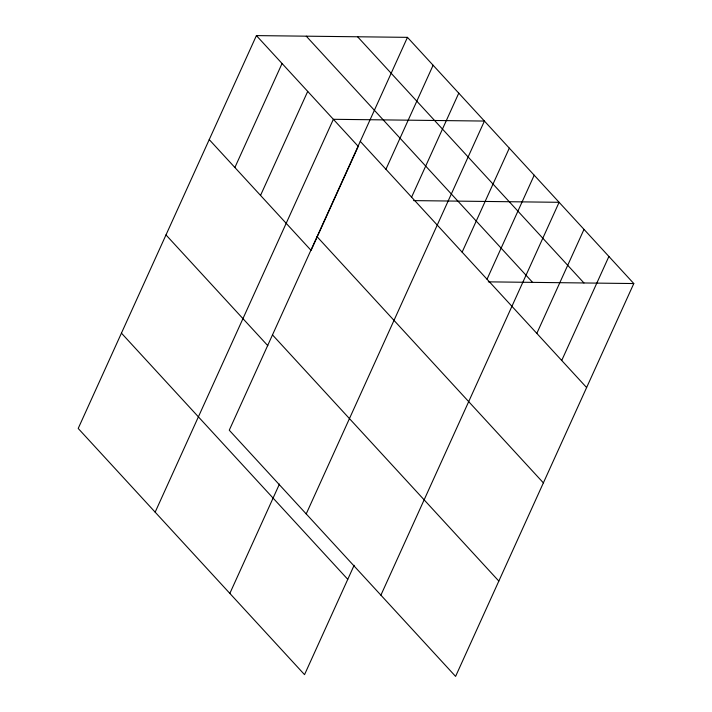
<?xml version="1.0" encoding="UTF-8"?>
<svg xmlns="http://www.w3.org/2000/svg" width="712" height="712" viewBox="0 0 712 712"><rect width="100%" height="100%" fill="white"/><g stroke="black" fill="none" stroke-linecap="round" stroke-linejoin="round"><path stroke-width="1.07" d="M407.46 37.353L229.255 430.208L455.591 676.4L633.796 283.545L407.46 37.353L256.409 35.6L78.204 428.455L304.54 674.647L354.14 565.292M234.88 167.507L282.059 63.501M260.539 195.408L307.709 91.403M155.154 512.159L333.367 119.305L484.418 121.058L306.213 513.913M385.931 169.26L433.11 65.255M229.851 593.399L279.451 484.053M411.589 197.162L458.768 93.156M462.132 252.146L509.311 148.141M487.035 279.229L534.205 175.223M380.902 595.152L559.107 202.306L413.592 200.615M536.821 333.385L584 229.389M561.723 360.468L608.902 256.462M488.281 281.854L633.796 283.545M357.611 36.775L583.947 282.967M306.258 36.178L532.594 282.37M360.281 141.359L586.617 387.55M256.409 35.6L358.261 146.387L311.082 250.393L209.23 139.605M317.045 236.678L543.381 482.869M272.491 334.889L498.827 581.081M165.994 234.924L267.846 345.712M121.44 333.136L347.776 579.328"/></g></svg>
